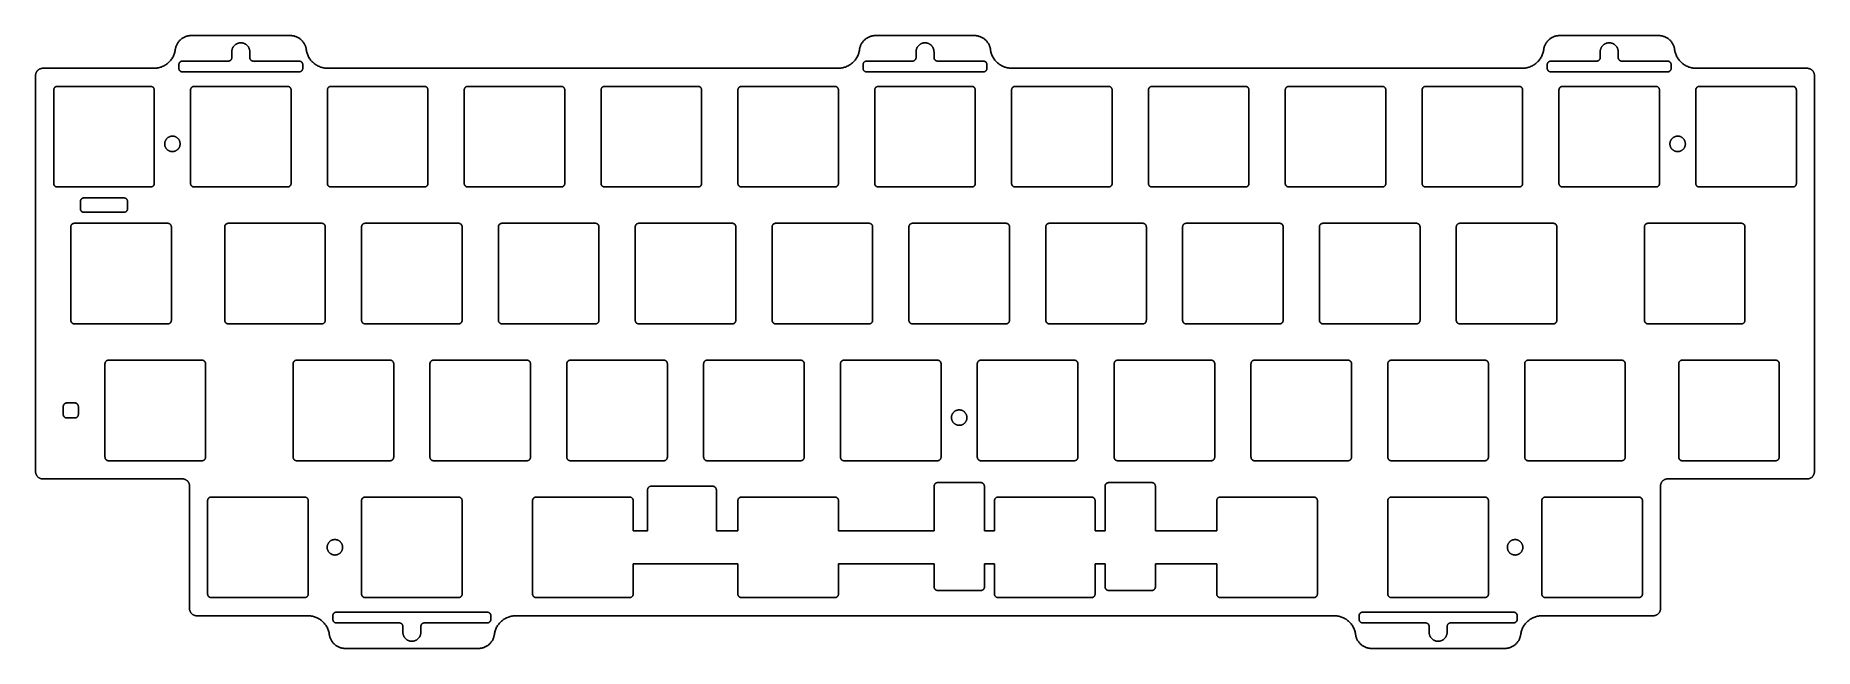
# Model space of a CAD drawing. Header units: millimetres. Extents: x -1688 to -1440, y 123 to 208.
import ezdxf

# ---------------------------------------------------------------- set-up
doc = ezdxf.new("R2010")
doc.units = ezdxf.units.MM
doc.layers.add('默认', color=7, linetype='Continuous', true_color=0xffffff)

msp = doc.modelspace()

# ---------------------------------------------------------------- linework, layer by layer
at = {"layer": '默认'}
for p, q in [((-1668.04, 204.01), (-1668.04, 203.51)), ((-1661.16, 204.51), (-1667.54, 204.51)), ((-1651.3, 204.51), (-1657.66, 204.51)), ((-1650.79, 203.51), (-1650.79, 204.01)), ((-1572.79, 204.01), (-1572.79, 203.51)), ((-1565.91, 204.51), (-1572.29, 204.51)), ((-1556.05, 204.51), (-1562.41, 204.51)), ((-1555.54, 203.51), (-1555.54, 204.01)), ((-1477.54, 204.01), (-1477.54, 203.51)), ((-1470.66, 204.51), (-1477.04, 204.51)), ((-1460.8, 204.51), (-1467.16, 204.51)), ((-1460.29, 203.51), (-1460.29, 204.01)), ((-1667.54, 203.01), (-1651.29, 203.01)), ((-1572.29, 203.01), (-1556.04, 203.01)), ((-1477.04, 203.01), (-1460.79, 203.01)), ((-1681.75, 184.97), (-1681.75, 183.97)), ((-1675.68, 185.47), (-1681.25, 185.47)), ((-1681.25, 183.47), (-1675.68, 183.47)), ((-1675.18, 183.97), (-1675.18, 184.97)), ((-1646.6, 126.82), (-1646.6, 127.32)), ((-1646.1, 127.82), (-1625.1, 127.82)), ((-1637.35, 126.32), (-1646.1, 126.32)), ((-1625.1, 126.32), (-1633.85, 126.32)), ((-1624.6, 127.32), (-1624.6, 126.82)), ((-1503.73, 126.82), (-1503.73, 127.32)), ((-1503.23, 127.82), (-1482.22, 127.82)), ((-1494.48, 126.32), (-1503.23, 126.32)), ((-1482.23, 126.32), (-1490.98, 126.32)), ((-1481.72, 127.32), (-1481.72, 126.82))]:
    msp.add_line(p, q, dxfattribs=at)
for points in [[(-1682.53, 156.94), (-1683.08, 156.94), (-1683.63, 156.94)], [(-1683.63, 154.84), (-1683.08, 154.84), (-1682.53, 154.84)], [(-1602.79, 144.84), (-1602.79, 139.14), (-1604.79, 139.14), (-1604.79, 143.34)], [(-1593.71, 145.34), (-1602.29, 145.34)], [(-1590.21, 139.14), (-1593.21, 139.14), (-1593.21, 144.84)], [(-1562.89, 139.14), (-1576.21, 139.14), (-1576.21, 143.34)], [(-1554.49, 139.14), (-1555.89, 139.14)], [(-1539.09, 139.14), (-1540.49, 139.14)], [(-1523.54, 139.14), (-1532.09, 139.14)], [(-1604.79, 130.34), (-1604.79, 134.54), (-1590.21, 134.54)], [(-1576.21, 130.34), (-1576.21, 134.54), (-1562.89, 134.54)], [(-1555.89, 134.54), (-1554.49, 134.54)], [(-1540.49, 134.54), (-1539.09, 134.54)], [(-1532.09, 134.54), (-1523.54, 134.54)]]:
    msp.add_lwpolyline(points, dxfattribs=at)
for points, weights in [([(-1668.53, 206.11), (-1668.26, 208.06), (-1666.3, 208.06)], [1, 0.752772652709, 1]), ([(-1652.53, 208.06), (-1650.56, 208.06), (-1650.3, 206.11)], [1, 0.752772652709, 1]), ([(-1573.28, 206.11), (-1573.01, 208.06), (-1571.05, 208.06)], [1, 0.752772652709, 1]), ([(-1557.28, 208.06), (-1555.31, 208.06), (-1555.05, 206.11)], [1, 0.752772652709, 1]), ([(-1478.03, 206.11), (-1477.76, 208.06), (-1475.8, 208.06)], [1, 0.752772652709, 1]), ([(-1462.03, 208.06), (-1460.06, 208.06), (-1459.8, 206.11)], [1, 0.752772652709, 1]), ([(-1671.5, 203.51), (-1668.88, 203.51), (-1668.53, 206.11)], [1, 0.752772652709, 1]), ([(-1650.3, 206.11), (-1649.95, 203.51), (-1647.33, 203.51)], [1, 0.752772652709, 1]), ([(-1576.25, 203.51), (-1573.63, 203.51), (-1573.28, 206.11)], [1, 0.752772652709, 1]), ([(-1555.05, 206.11), (-1554.7, 203.51), (-1552.08, 203.51)], [1, 0.752772652709, 1]), ([(-1481, 203.51), (-1478.38, 203.51), (-1478.03, 206.11)], [1, 0.752772652709, 1]), ([(-1459.8, 206.11), (-1459.45, 203.51), (-1456.83, 203.51)], [1, 0.752772652709, 1]), ([(-1687.98, 202.51), (-1687.98, 203.51), (-1686.98, 203.51)], [1, 0.707106781187, 1]), ([(-1667.54, 204.51), (-1668.04, 204.51), (-1668.04, 204.01)], [1, 0.707106781187, 1]), ([(-1668.04, 203.51), (-1668.04, 203.01), (-1667.54, 203.01)], [1, 0.707106781187, 1]), ([(-1660.66, 205.01), (-1660.66, 204.51), (-1661.16, 204.51)], [1, 0.707106781187, 1]), ([(-1657.66, 204.51), (-1658.16, 204.51), (-1658.16, 205.01)], [1, 0.707106781187, 1]), ([(-1651.29, 203.01), (-1650.79, 203.01), (-1650.79, 203.51)], [1, 0.707106781187, 1]), ([(-1572.29, 204.51), (-1572.79, 204.51), (-1572.79, 204.01)], [1, 0.707106781187, 1]), ([(-1572.79, 203.51), (-1572.79, 203.01), (-1572.29, 203.01)], [1, 0.707106781187, 1]), ([(-1565.41, 205.01), (-1565.41, 204.51), (-1565.91, 204.51)], [1, 0.707106781187, 1]), ([(-1562.41, 204.51), (-1562.91, 204.51), (-1562.91, 205.01)], [1, 0.707106781187, 1]), ([(-1556.04, 203.01), (-1555.54, 203.01), (-1555.54, 203.51)], [1, 0.707106781187, 1]), ([(-1477.04, 204.51), (-1477.54, 204.51), (-1477.54, 204.01)], [1, 0.707106781187, 1]), ([(-1477.54, 203.51), (-1477.54, 203.01), (-1477.04, 203.01)], [1, 0.707106781187, 1]), ([(-1470.16, 205.01), (-1470.16, 204.51), (-1470.66, 204.51)], [1, 0.707106781187, 1]), ([(-1467.16, 204.51), (-1467.66, 204.51), (-1467.66, 205.01)], [1, 0.707106781187, 1]), ([(-1460.79, 203.01), (-1460.29, 203.01), (-1460.29, 203.51)], [1, 0.707106781187, 1]), ([(-1441.34, 203.51), (-1440.34, 203.51), (-1440.34, 202.51)], [1, 0.707106781187, 1]), ([(-1684.96, 200.99), (-1685.46, 200.99), (-1685.46, 200.49)], [1, 0.707106781186, 1]), ([(-1671.46, 200.49), (-1671.46, 200.99), (-1671.96, 200.99)], [1, 0.707106781187, 1]), ([(-1665.91, 200.99), (-1666.41, 200.99), (-1666.41, 200.49)], [1, 0.707106781187, 1]), ([(-1652.41, 200.49), (-1652.41, 200.99), (-1652.91, 200.99)], [1, 0.707106781186, 1]), ([(-1646.86, 200.99), (-1647.36, 200.99), (-1647.36, 200.49)], [1, 0.707106781187, 1]), ([(-1633.36, 200.49), (-1633.36, 200.99), (-1633.86, 200.99)], [1, 0.707106781186, 1]), ([(-1627.81, 200.99), (-1628.31, 200.99), (-1628.31, 200.49)], [1, 0.707106781186, 1]), ([(-1614.31, 200.49), (-1614.31, 200.99), (-1614.81, 200.99)], [1, 0.707106781187, 1]), ([(-1608.76, 200.99), (-1609.26, 200.99), (-1609.26, 200.49)], [1, 0.707106781187, 1]), ([(-1595.26, 200.49), (-1595.26, 200.99), (-1595.76, 200.99)], [1, 0.707106781186, 1]), ([(-1589.71, 200.99), (-1590.21, 200.99), (-1590.21, 200.49)], [1, 0.707106781186, 1]), ([(-1576.21, 200.49), (-1576.21, 200.99), (-1576.71, 200.99)], [1, 0.707106781187, 1]), ([(-1570.66, 200.99), (-1571.16, 200.99), (-1571.16, 200.49)], [1, 0.707106781186, 1]), ([(-1557.16, 200.49), (-1557.16, 200.99), (-1557.66, 200.99)], [1, 0.707106781186, 1]), ([(-1551.61, 200.99), (-1552.11, 200.99), (-1552.11, 200.49)], [1, 0.707106781187, 1]), ([(-1538.11, 200.49), (-1538.11, 200.99), (-1538.61, 200.99)], [1, 0.707106781187, 1]), ([(-1532.56, 200.99), (-1533.06, 200.99), (-1533.06, 200.49)], [1, 0.707106781186, 1]), ([(-1519.06, 200.49), (-1519.06, 200.99), (-1519.56, 200.99)], [1, 0.707106781186, 1]), ([(-1513.51, 200.99), (-1514.01, 200.99), (-1514.01, 200.49)], [1, 0.707106781186, 1]), ([(-1500.01, 200.49), (-1500.01, 200.99), (-1500.51, 200.99)], [1, 0.707106781186, 1]), ([(-1494.46, 200.99), (-1494.96, 200.99), (-1494.96, 200.49)], [1, 0.707106781186, 1]), ([(-1480.96, 200.49), (-1480.96, 200.99), (-1481.46, 200.99)], [1, 0.707106781186, 1]), ([(-1475.41, 200.99), (-1475.91, 200.99), (-1475.91, 200.49)], [1, 0.707106781187, 1]), ([(-1461.91, 200.49), (-1461.91, 200.99), (-1462.41, 200.99)], [1, 0.707106781187, 1]), ([(-1456.36, 200.99), (-1456.86, 200.99), (-1456.86, 200.49)], [1, 0.707106781186, 1]), ([(-1442.86, 200.49), (-1442.86, 200.99), (-1443.36, 200.99)], [1, 0.707106781187, 1]), ([(-1685.46, 187.49), (-1685.46, 186.99), (-1684.96, 186.99)], [1, 0.707106781186, 1]), ([(-1671.96, 186.99), (-1671.46, 186.99), (-1671.46, 187.49)], [1, 0.707106781187, 1]), ([(-1666.41, 187.49), (-1666.41, 186.99), (-1665.91, 186.99)], [1, 0.707106781187, 1]), ([(-1652.91, 186.99), (-1652.41, 186.99), (-1652.41, 187.49)], [1, 0.707106781187, 1]), ([(-1647.36, 187.49), (-1647.36, 186.99), (-1646.86, 186.99)], [1, 0.707106781186, 1]), ([(-1633.86, 186.99), (-1633.36, 186.99), (-1633.36, 187.49)], [1, 0.707106781187, 1]), ([(-1628.31, 187.49), (-1628.31, 186.99), (-1627.81, 186.99)], [1, 0.707106781187, 1]), ([(-1614.81, 186.99), (-1614.31, 186.99), (-1614.31, 187.49)], [1, 0.707106781186, 1]), ([(-1609.26, 187.49), (-1609.26, 186.99), (-1608.76, 186.99)], [1, 0.707106781186, 1]), ([(-1595.76, 186.99), (-1595.26, 186.99), (-1595.26, 187.49)], [1, 0.707106781187, 1]), ([(-1590.21, 187.49), (-1590.21, 186.99), (-1589.71, 186.99)], [1, 0.707106781187, 1]), ([(-1576.71, 186.99), (-1576.21, 186.99), (-1576.21, 187.49)], [1, 0.707106781187, 1]), ([(-1571.16, 187.49), (-1571.16, 186.99), (-1570.66, 186.99)], [1, 0.707106781186, 1]), ([(-1557.66, 186.99), (-1557.16, 186.99), (-1557.16, 187.49)], [1, 0.707106781186, 1]), ([(-1552.11, 187.49), (-1552.11, 186.99), (-1551.61, 186.99)], [1, 0.707106781187, 1]), ([(-1538.61, 186.99), (-1538.11, 186.99), (-1538.11, 187.49)], [1, 0.707106781187, 1]), ([(-1533.06, 187.49), (-1533.06, 186.99), (-1532.56, 186.99)], [1, 0.707106781186, 1]), ([(-1519.56, 186.99), (-1519.06, 186.99), (-1519.06, 187.49)], [1, 0.707106781187, 1]), ([(-1514.01, 187.49), (-1514.01, 186.99), (-1513.51, 186.99)], [1, 0.707106781186, 1]), ([(-1500.51, 186.99), (-1500.01, 186.99), (-1500.01, 187.49)], [1, 0.707106781186, 1]), ([(-1494.96, 187.49), (-1494.96, 186.99), (-1494.46, 186.99)], [1, 0.707106781187, 1]), ([(-1481.46, 186.99), (-1480.96, 186.99), (-1480.96, 187.49)], [1, 0.707106781186, 1]), ([(-1475.91, 187.49), (-1475.91, 186.99), (-1475.41, 186.99)], [1, 0.707106781188, 1]), ([(-1462.41, 186.99), (-1461.91, 186.99), (-1461.91, 187.49)], [1, 0.707106781187, 1]), ([(-1456.86, 187.49), (-1456.86, 186.99), (-1456.36, 186.99)], [1, 0.707106781186, 1]), ([(-1443.36, 186.99), (-1442.86, 186.99), (-1442.86, 187.49)], [1, 0.707106781187, 1]), ([(-1681.25, 185.47), (-1681.75, 185.47), (-1681.75, 184.97)], [1, 0.707106781187, 1]), ([(-1681.75, 183.97), (-1681.75, 183.47), (-1681.25, 183.47)], [1, 0.707106781187, 1]), ([(-1675.18, 184.97), (-1675.18, 185.47), (-1675.68, 185.47)], [1, 0.707106781187, 1]), ([(-1675.68, 183.47), (-1675.18, 183.47), (-1675.18, 183.97)], [1, 0.707106781186, 1]), ([(-1682.58, 181.94), (-1683.08, 181.94), (-1683.08, 181.44)], [1, 0.707106781186, 1]), ([(-1669.08, 181.44), (-1669.08, 181.94), (-1669.58, 181.94)], [1, 0.707106781187, 1]), ([(-1661.15, 181.94), (-1661.65, 181.94), (-1661.65, 181.44)], [1, 0.707106781186, 1]), ([(-1647.65, 181.44), (-1647.65, 181.94), (-1648.15, 181.94)], [1, 0.707106781187, 1]), ([(-1642.1, 181.94), (-1642.6, 181.94), (-1642.6, 181.44)], [1, 0.707106781187, 1]), ([(-1628.6, 181.44), (-1628.6, 181.94), (-1629.1, 181.94)], [1, 0.707106781187, 1]), ([(-1623.05, 181.94), (-1623.55, 181.94), (-1623.55, 181.44)], [1, 0.707106781187, 1]), ([(-1609.55, 181.44), (-1609.55, 181.94), (-1610.05, 181.94)], [1, 0.707106781187, 1]), ([(-1604, 181.94), (-1604.5, 181.94), (-1604.5, 181.44)], [1, 0.707106781186, 1]), ([(-1590.5, 181.44), (-1590.5, 181.94), (-1591, 181.94)], [1, 0.707106781187, 1]), ([(-1584.95, 181.94), (-1585.45, 181.94), (-1585.45, 181.44)], [1, 0.707106781186, 1]), ([(-1571.45, 181.44), (-1571.45, 181.94), (-1571.95, 181.94)], [1, 0.707106781186, 1]), ([(-1565.9, 181.94), (-1566.4, 181.94), (-1566.4, 181.44)], [1, 0.707106781186, 1]), ([(-1552.4, 181.44), (-1552.4, 181.94), (-1552.9, 181.94)], [1, 0.707106781187, 1]), ([(-1546.85, 181.94), (-1547.35, 181.94), (-1547.35, 181.44)], [1, 0.707106781186, 1]), ([(-1533.35, 181.44), (-1533.35, 181.94), (-1533.85, 181.94)], [1, 0.707106781188, 1]), ([(-1527.8, 181.94), (-1528.3, 181.94), (-1528.3, 181.44)], [1, 0.707106781187, 1]), ([(-1514.3, 181.44), (-1514.3, 181.94), (-1514.8, 181.94)], [1, 0.707106781187, 1]), ([(-1508.75, 181.94), (-1509.25, 181.94), (-1509.25, 181.44)], [1, 0.707106781186, 1]), ([(-1495.25, 181.44), (-1495.25, 181.94), (-1495.75, 181.94)], [1, 0.707106781187, 1]), ([(-1489.7, 181.94), (-1490.2, 181.94), (-1490.2, 181.44)], [1, 0.707106781186, 1]), ([(-1476.2, 181.44), (-1476.2, 181.94), (-1476.7, 181.94)], [1, 0.707106781187, 1]), ([(-1463.51, 181.94), (-1464.01, 181.94), (-1464.01, 181.44)], [1, 0.707106781186, 1]), ([(-1450.01, 181.44), (-1450.01, 181.94), (-1450.51, 181.94)], [1, 0.707106781187, 1]), ([(-1683.08, 168.44), (-1683.08, 167.94), (-1682.58, 167.94)], [1, 0.707106781186, 1]), ([(-1669.58, 167.94), (-1669.08, 167.94), (-1669.08, 168.44)], [1, 0.707106781187, 1]), ([(-1661.65, 168.44), (-1661.65, 167.94), (-1661.15, 167.94)], [1, 0.707106781186, 1]), ([(-1648.15, 167.94), (-1647.65, 167.94), (-1647.65, 168.44)], [1, 0.707106781187, 1]), ([(-1642.6, 168.44), (-1642.6, 167.94), (-1642.1, 167.94)], [1, 0.707106781186, 1]), ([(-1629.1, 167.94), (-1628.6, 167.94), (-1628.6, 168.44)], [1, 0.707106781187, 1]), ([(-1623.55, 168.44), (-1623.55, 167.94), (-1623.05, 167.94)], [1, 0.707106781187, 1]), ([(-1610.05, 167.94), (-1609.55, 167.94), (-1609.55, 168.44)], [1, 0.707106781186, 1]), ([(-1604.5, 168.44), (-1604.5, 167.94), (-1604, 167.94)], [1, 0.707106781186, 1]), ([(-1591, 167.94), (-1590.5, 167.94), (-1590.5, 168.44)], [1, 0.707106781187, 1]), ([(-1585.45, 168.44), (-1585.45, 167.94), (-1584.95, 167.94)], [1, 0.707106781186, 1]), ([(-1571.95, 167.94), (-1571.45, 167.94), (-1571.45, 168.44)], [1, 0.707106781185, 1]), ([(-1566.4, 168.44), (-1566.4, 167.94), (-1565.9, 167.94)], [1, 0.707106781186, 1]), ([(-1552.9, 167.94), (-1552.4, 167.94), (-1552.4, 168.44)], [1, 0.707106781186, 1]), ([(-1547.35, 168.44), (-1547.35, 167.94), (-1546.85, 167.94)], [1, 0.707106781187, 1]), ([(-1533.85, 167.94), (-1533.35, 167.94), (-1533.35, 168.44)], [1, 0.707106781188, 1]), ([(-1528.3, 168.44), (-1528.3, 167.94), (-1527.8, 167.94)], [1, 0.707106781185, 1]), ([(-1514.8, 167.94), (-1514.3, 167.94), (-1514.3, 168.44)], [1, 0.707106781187, 1]), ([(-1509.25, 168.44), (-1509.25, 167.94), (-1508.75, 167.94)], [1, 0.707106781186, 1]), ([(-1495.75, 167.94), (-1495.25, 167.94), (-1495.25, 168.44)], [1, 0.707106781187, 1]), ([(-1490.2, 168.44), (-1490.2, 167.94), (-1489.7, 167.94)], [1, 0.707106781186, 1]), ([(-1476.7, 167.94), (-1476.2, 167.94), (-1476.2, 168.44)], [1, 0.707106781187, 1]), ([(-1464.01, 168.44), (-1464.01, 167.94), (-1463.51, 167.94)], [1, 0.707106781186, 1]), ([(-1450.51, 167.94), (-1450.01, 167.94), (-1450.01, 168.44)], [1, 0.707106781187, 1]), ([(-1677.82, 162.89), (-1678.32, 162.89), (-1678.32, 162.39)], [1, 0.707106781186, 1]), ([(-1664.32, 162.39), (-1664.32, 162.89), (-1664.82, 162.89)], [1, 0.707106781187, 1]), ([(-1651.63, 162.89), (-1652.13, 162.89), (-1652.13, 162.39)], [1, 0.707106781187, 1]), ([(-1638.13, 162.39), (-1638.13, 162.89), (-1638.63, 162.89)], [1, 0.707106781186, 1]), ([(-1632.58, 162.89), (-1633.08, 162.89), (-1633.08, 162.39)], [1, 0.707106781187, 1]), ([(-1619.08, 162.39), (-1619.08, 162.89), (-1619.58, 162.89)], [1, 0.707106781187, 1]), ([(-1613.53, 162.89), (-1614.03, 162.89), (-1614.03, 162.39)], [1, 0.707106781187, 1]), ([(-1600.03, 162.39), (-1600.03, 162.89), (-1600.53, 162.89)], [1, 0.707106781188, 1]), ([(-1594.48, 162.89), (-1594.98, 162.89), (-1594.98, 162.39)], [1, 0.707106781186, 1]), ([(-1580.98, 162.39), (-1580.98, 162.89), (-1581.48, 162.89)], [1, 0.707106781187, 1]), ([(-1575.43, 162.89), (-1575.93, 162.89), (-1575.93, 162.39)], [1, 0.707106781187, 1]), ([(-1561.93, 162.39), (-1561.93, 162.89), (-1562.43, 162.89)], [1, 0.707106781187, 1]), ([(-1556.38, 162.89), (-1556.88, 162.89), (-1556.88, 162.39)], [1, 0.707106781186, 1]), ([(-1542.88, 162.39), (-1542.88, 162.89), (-1543.38, 162.89)], [1, 0.707106781187, 1]), ([(-1537.33, 162.89), (-1537.83, 162.89), (-1537.83, 162.39)], [1, 0.707106781186, 1]), ([(-1523.83, 162.39), (-1523.83, 162.89), (-1524.33, 162.89)], [1, 0.707106781188, 1]), ([(-1518.28, 162.89), (-1518.78, 162.89), (-1518.78, 162.39)], [1, 0.707106781187, 1]), ([(-1504.78, 162.39), (-1504.78, 162.89), (-1505.28, 162.89)], [1, 0.707106781186, 1]), ([(-1499.23, 162.89), (-1499.73, 162.89), (-1499.73, 162.39)], [1, 0.707106781186, 1]), ([(-1485.73, 162.39), (-1485.73, 162.89), (-1486.23, 162.89)], [1, 0.707106781186, 1]), ([(-1480.18, 162.89), (-1480.68, 162.89), (-1480.68, 162.39)], [1, 0.707106781187, 1]), ([(-1466.68, 162.39), (-1466.68, 162.89), (-1467.18, 162.89)], [1, 0.707106781185, 1]), ([(-1458.74, 162.89), (-1459.24, 162.89), (-1459.24, 162.39)], [1, 0.707106781186, 1]), ([(-1445.24, 162.39), (-1445.24, 162.89), (-1445.74, 162.89)], [1, 0.707106781187, 1]), ([(-1683.63, 156.94), (-1684.13, 156.94), (-1684.13, 156.44)], [1, 0.707106781187, 1]), ([(-1682.03, 156.44), (-1682.03, 156.94), (-1682.53, 156.94)], [1, 0.707106781187, 1]), ([(-1684.13, 155.34), (-1684.13, 154.84), (-1683.63, 154.84)], [1, 0.707106781187, 1]), ([(-1682.53, 154.84), (-1682.03, 154.84), (-1682.03, 155.34)], [1, 0.707106781187, 1]), ([(-1678.32, 149.39), (-1678.32, 148.89), (-1677.82, 148.89)], [1, 0.707106781186, 1]), ([(-1664.82, 148.89), (-1664.32, 148.89), (-1664.32, 149.39)], [1, 0.707106781187, 1]), ([(-1652.13, 149.39), (-1652.13, 148.89), (-1651.63, 148.89)], [1, 0.707106781186, 1]), ([(-1638.63, 148.89), (-1638.13, 148.89), (-1638.13, 149.39)], [1, 0.707106781186, 1]), ([(-1633.08, 149.39), (-1633.08, 148.89), (-1632.58, 148.89)], [1, 0.707106781186, 1]), ([(-1619.58, 148.89), (-1619.08, 148.89), (-1619.08, 149.39)], [1, 0.707106781186, 1]), ([(-1614.03, 149.39), (-1614.03, 148.89), (-1613.53, 148.89)], [1, 0.707106781186, 1]), ([(-1600.53, 148.89), (-1600.03, 148.89), (-1600.03, 149.39)], [1, 0.707106781186, 1]), ([(-1594.98, 149.39), (-1594.98, 148.89), (-1594.48, 148.89)], [1, 0.707106781186, 1]), ([(-1581.48, 148.89), (-1580.98, 148.89), (-1580.98, 149.39)], [1, 0.707106781186, 1]), ([(-1575.93, 149.39), (-1575.93, 148.89), (-1575.43, 148.89)], [1, 0.707106781186, 1]), ([(-1562.43, 148.89), (-1561.93, 148.89), (-1561.93, 149.39)], [1, 0.707106781186, 1]), ([(-1556.88, 149.39), (-1556.88, 148.89), (-1556.38, 148.89)], [1, 0.707106781186, 1]), ([(-1543.38, 148.89), (-1542.88, 148.89), (-1542.88, 149.39)], [1, 0.707106781186, 1]), ([(-1537.83, 149.39), (-1537.83, 148.89), (-1537.33, 148.89)], [1, 0.707106781185, 1]), ([(-1524.33, 148.89), (-1523.83, 148.89), (-1523.83, 149.39)], [1, 0.707106781186, 1]), ([(-1518.78, 149.39), (-1518.78, 148.89), (-1518.28, 148.89)], [1, 0.707106781186, 1]), ([(-1505.28, 148.89), (-1504.78, 148.89), (-1504.78, 149.39)], [1, 0.707106781186, 1]), ([(-1499.73, 149.39), (-1499.73, 148.89), (-1499.23, 148.89)], [1, 0.707106781186, 1]), ([(-1486.23, 148.89), (-1485.73, 148.89), (-1485.73, 149.39)], [1, 0.707106781186, 1]), ([(-1480.68, 149.39), (-1480.68, 148.89), (-1480.18, 148.89)], [1, 0.707106781187, 1]), ([(-1467.18, 148.89), (-1466.68, 148.89), (-1466.68, 149.39)], [1, 0.707106781187, 1]), ([(-1459.24, 149.39), (-1459.24, 148.89), (-1458.74, 148.89)], [1, 0.707106781186, 1]), ([(-1445.74, 148.89), (-1445.24, 148.89), (-1445.24, 149.39)], [1, 0.707106781187, 1]), ([(-1686.98, 146.37), (-1687.98, 146.37), (-1687.98, 147.37)], [1, 0.707106781187, 1]), ([(-1666.55, 145.37), (-1666.55, 146.37), (-1667.55, 146.37)], [1, 0.707106781187, 1]), ([(-1460.77, 146.37), (-1461.77, 146.37), (-1461.77, 145.37)], [1, 0.707106781187, 1]), ([(-1440.34, 147.37), (-1440.34, 146.37), (-1441.34, 146.37)], [1, 0.707106781187, 1]), ([(-1663.53, 143.84), (-1664.03, 143.84), (-1664.03, 143.34)], [1, 0.707106781186, 1]), ([(-1650.03, 143.34), (-1650.03, 143.84), (-1650.53, 143.84)], [1, 0.707106781187, 1]), ([(-1642.1, 143.84), (-1642.6, 143.84), (-1642.6, 143.34)], [1, 0.707106781186, 1]), ([(-1628.6, 143.34), (-1628.6, 143.84), (-1629.1, 143.84)], [1, 0.707106781187, 1]), ([(-1618.29, 143.84), (-1618.79, 143.84), (-1618.79, 143.34)], [1, 0.707106781186, 1]), ([(-1604.79, 143.34), (-1604.79, 143.84), (-1605.29, 143.84)], [1, 0.707106781187, 1]), ([(-1602.29, 145.34), (-1602.79, 145.34), (-1602.79, 144.84)], [1, 0.707106781187, 1]), ([(-1593.21, 144.84), (-1593.21, 145.34), (-1593.71, 145.34)], [1, 0.707106781187, 1]), ([(-1589.71, 143.84), (-1590.21, 143.84), (-1590.21, 143.34)], [1, 0.707106781186, 1]), ([(-1576.21, 143.34), (-1576.21, 143.84), (-1576.71, 143.84)], [1, 0.707106781187, 1]), ([(-1562.39, 145.85), (-1562.89, 145.85), (-1562.89, 145.35)], [1, 0.707106781187, 1]), ([(-1553.99, 143.84), (-1554.49, 143.84), (-1554.49, 143.34)], [1, 0.707106781186, 1]), ([(-1540.49, 143.34), (-1540.49, 143.84), (-1540.99, 143.84)], [1, 0.707106781187, 1]), ([(-1532.09, 145.35), (-1532.09, 145.85), (-1532.59, 145.85)], [1, 0.707106781187, 1]), ([(-1523.04, 143.84), (-1523.54, 143.84), (-1523.54, 143.34)], [1, 0.707106781186, 1]), ([(-1509.54, 143.34), (-1509.54, 143.84), (-1510.04, 143.84)], [1, 0.707106781187, 1]), ([(-1499.23, 143.84), (-1499.73, 143.84), (-1499.73, 143.34)], [1, 0.707106781186, 1]), ([(-1485.73, 143.34), (-1485.73, 143.84), (-1486.23, 143.84)], [1, 0.707106781187, 1]), ([(-1477.79, 143.84), (-1478.29, 143.84), (-1478.29, 143.34)], [1, 0.707106781186, 1]), ([(-1464.29, 143.34), (-1464.29, 143.84), (-1464.79, 143.84)], [1, 0.707106781187, 1]), ([(-1562.89, 131.33), (-1562.89, 130.83), (-1562.39, 130.83)], [1, 0.707106781187, 1]), ([(-1556.39, 130.83), (-1555.89, 130.83), (-1555.89, 131.33)], [1, 0.707106781187, 1]), ([(-1539.09, 131.33), (-1539.09, 130.83), (-1538.59, 130.83)], [1, 0.707106781187, 1]), ([(-1532.6, 130.83), (-1532.1, 130.83), (-1532.09, 131.33)], [1, 0.707106781187, 1]), ([(-1664.03, 130.34), (-1664.03, 129.84), (-1663.53, 129.84)], [1, 0.707106781186, 1]), ([(-1650.53, 129.84), (-1650.03, 129.84), (-1650.03, 130.34)], [1, 0.707106781187, 1]), ([(-1642.6, 130.34), (-1642.6, 129.84), (-1642.1, 129.84)], [1, 0.707106781186, 1]), ([(-1629.1, 129.84), (-1628.6, 129.84), (-1628.6, 130.34)], [1, 0.707106781187, 1]), ([(-1618.79, 130.34), (-1618.79, 129.84), (-1618.29, 129.84)], [1, 0.707106781186, 1]), ([(-1605.29, 129.84), (-1604.79, 129.84), (-1604.79, 130.34)], [1, 0.707106781187, 1]), ([(-1590.21, 130.34), (-1590.21, 129.84), (-1589.71, 129.84)], [1, 0.707106781186, 1]), ([(-1576.71, 129.84), (-1576.21, 129.84), (-1576.21, 130.34)], [1, 0.707106781187, 1]), ([(-1554.49, 130.34), (-1554.49, 129.84), (-1553.99, 129.84)], [1, 0.707106781186, 1]), ([(-1540.99, 129.84), (-1540.49, 129.84), (-1540.49, 130.34)], [1, 0.707106781187, 1]), ([(-1523.54, 130.34), (-1523.54, 129.84), (-1523.04, 129.84)], [1, 0.707106781186, 1]), ([(-1510.04, 129.84), (-1509.54, 129.84), (-1509.54, 130.34)], [1, 0.707106781187, 1]), ([(-1499.73, 130.34), (-1499.73, 129.84), (-1499.23, 129.84)], [1, 0.707106781186, 1]), ([(-1486.23, 129.84), (-1485.73, 129.84), (-1485.73, 130.34)], [1, 0.707106781187, 1]), ([(-1478.29, 130.34), (-1478.29, 129.84), (-1477.79, 129.84)], [1, 0.707106781186, 1]), ([(-1464.79, 129.84), (-1464.29, 129.84), (-1464.29, 130.34)], [1, 0.707106781187, 1]), ([(-1665.55, 127.32), (-1666.55, 127.32), (-1666.55, 128.32)], [1, 0.707106781187, 1]), ([(-1647.09, 124.72), (-1647.44, 127.32), (-1650.07, 127.32)], [1, 0.752772652709, 1]), ([(-1646.6, 127.32), (-1646.6, 127.82), (-1646.1, 127.82)], [1, 0.707106781187, 1]), ([(-1646.1, 126.32), (-1646.6, 126.32), (-1646.6, 126.82)], [1, 0.707106781187, 1]), ([(-1636.85, 125.82), (-1636.85, 126.32), (-1637.35, 126.32)], [1, 0.707106781187, 1]), ([(-1633.85, 126.32), (-1634.35, 126.32), (-1634.35, 125.82)], [1, 0.707106781187, 1]), ([(-1625.1, 127.82), (-1624.6, 127.82), (-1624.6, 127.32)], [1, 0.707106781187, 1]), ([(-1621.13, 127.32), (-1623.76, 127.32), (-1624.11, 124.72)], [1, 0.752772652709, 1]), ([(-1504.22, 124.72), (-1504.57, 127.32), (-1507.19, 127.32)], [1, 0.752772652709, 1]), ([(-1503.73, 127.32), (-1503.73, 127.82), (-1503.23, 127.82)], [1, 0.707106781187, 1]), ([(-1503.23, 126.32), (-1503.73, 126.32), (-1503.73, 126.82)], [1, 0.707106781187, 1]), ([(-1493.98, 125.82), (-1493.98, 126.32), (-1494.48, 126.32)], [1, 0.707106781187, 1]), ([(-1490.98, 126.32), (-1491.48, 126.32), (-1491.48, 125.82)], [1, 0.707106781187, 1]), ([(-1482.22, 127.82), (-1481.72, 127.82), (-1481.72, 127.32)], [1, 0.707106781187, 1]), ([(-1478.26, 127.32), (-1480.88, 127.32), (-1481.23, 124.72)], [1, 0.752772652709, 1]), ([(-1461.77, 128.32), (-1461.77, 127.32), (-1462.77, 127.32)], [1, 0.707106781187, 1]), ([(-1644.87, 122.77), (-1646.83, 122.77), (-1647.09, 124.72)], [1, 0.752772652709, 1]), ([(-1624.11, 124.72), (-1624.37, 122.77), (-1626.34, 122.77)], [1, 0.752772652709, 1]), ([(-1501.99, 122.77), (-1503.96, 122.77), (-1504.22, 124.72)], [1, 0.752772652709, 1]), ([(-1481.23, 124.72), (-1481.49, 122.77), (-1483.46, 122.77)], [1, 0.752772652709, 1])]:
    msp.add_rational_spline(points, weights, degree=2, dxfattribs=at)
for points in [[(-1666.3, 208.06), (-1659.41, 208.06), (-1652.53, 208.06)], [(-1571.05, 208.06), (-1564.16, 208.06), (-1557.28, 208.06)], [(-1475.8, 208.06), (-1468.91, 208.06), (-1462.03, 208.06)], [(-1660.66, 205.81), (-1660.66, 205.41), (-1660.66, 205.01)], [(-1658.16, 205.01), (-1658.16, 205.41), (-1658.16, 205.81)], [(-1565.41, 205.81), (-1565.41, 205.41), (-1565.41, 205.01)], [(-1562.91, 205.01), (-1562.91, 205.41), (-1562.91, 205.81)], [(-1470.16, 205.81), (-1470.16, 205.41), (-1470.16, 205.01)], [(-1467.66, 205.01), (-1467.66, 205.41), (-1467.66, 205.81)], [(-1686.98, 203.51), (-1685.69, 203.51), (-1671.5, 203.51)], [(-1647.33, 203.51), (-1616.56, 203.51), (-1576.25, 203.51)], [(-1552.08, 203.51), (-1511.82, 203.51), (-1481, 203.51)], [(-1456.83, 203.51), (-1447.63, 203.51), (-1441.34, 203.51)], [(-1687.98, 147.37), (-1687.98, 174.94), (-1687.98, 202.51)], [(-1671.96, 200.99), (-1678.46, 200.99), (-1684.96, 200.99)], [(-1652.91, 200.99), (-1659.41, 200.99), (-1665.91, 200.99)], [(-1633.86, 200.99), (-1640.36, 200.99), (-1646.86, 200.99)], [(-1614.81, 200.99), (-1621.31, 200.99), (-1627.81, 200.99)], [(-1595.76, 200.99), (-1602.26, 200.99), (-1608.76, 200.99)], [(-1576.71, 200.99), (-1583.21, 200.99), (-1589.71, 200.99)], [(-1557.66, 200.99), (-1564.16, 200.99), (-1570.66, 200.99)], [(-1538.61, 200.99), (-1545.11, 200.99), (-1551.61, 200.99)], [(-1519.56, 200.99), (-1526.06, 200.99), (-1532.56, 200.99)], [(-1500.51, 200.99), (-1507.01, 200.99), (-1513.51, 200.99)], [(-1481.46, 200.99), (-1487.96, 200.99), (-1494.46, 200.99)], [(-1462.41, 200.99), (-1468.91, 200.99), (-1475.41, 200.99)], [(-1443.36, 200.99), (-1449.86, 200.99), (-1456.36, 200.99)], [(-1440.34, 202.51), (-1440.34, 174.94), (-1440.34, 147.37)], [(-1685.46, 200.49), (-1685.46, 193.99), (-1685.46, 187.49)], [(-1671.46, 187.49), (-1671.46, 193.99), (-1671.46, 200.49)], [(-1666.41, 200.49), (-1666.41, 193.99), (-1666.41, 187.49)], [(-1652.41, 187.49), (-1652.41, 193.99), (-1652.41, 200.49)], [(-1647.36, 200.49), (-1647.36, 193.99), (-1647.36, 187.49)], [(-1633.36, 187.49), (-1633.36, 193.99), (-1633.36, 200.49)], [(-1628.31, 200.49), (-1628.31, 193.99), (-1628.31, 187.49)], [(-1614.31, 187.49), (-1614.31, 193.99), (-1614.31, 200.49)], [(-1609.26, 200.49), (-1609.26, 193.99), (-1609.26, 187.49)], [(-1595.26, 187.49), (-1595.26, 193.99), (-1595.26, 200.49)], [(-1590.21, 200.49), (-1590.21, 193.99), (-1590.21, 187.49)], [(-1576.21, 187.49), (-1576.21, 193.99), (-1576.21, 200.49)], [(-1571.16, 200.49), (-1571.16, 193.99), (-1571.16, 187.49)], [(-1557.16, 187.49), (-1557.16, 193.99), (-1557.16, 200.49)], [(-1552.11, 200.49), (-1552.11, 193.99), (-1552.11, 187.49)], [(-1538.11, 187.49), (-1538.11, 193.99), (-1538.11, 200.49)], [(-1533.06, 200.49), (-1533.06, 193.99), (-1533.06, 187.49)], [(-1519.06, 187.49), (-1519.06, 193.99), (-1519.06, 200.49)], [(-1514.01, 200.49), (-1514.01, 193.99), (-1514.01, 187.49)], [(-1500.01, 187.49), (-1500.01, 193.99), (-1500.01, 200.49)], [(-1494.96, 200.49), (-1494.96, 193.99), (-1494.96, 187.49)], [(-1480.96, 187.49), (-1480.96, 193.99), (-1480.96, 200.49)], [(-1475.91, 200.49), (-1475.91, 193.99), (-1475.91, 187.49)], [(-1461.91, 187.49), (-1461.91, 193.99), (-1461.91, 200.49)], [(-1456.86, 200.49), (-1456.86, 193.99), (-1456.86, 187.49)], [(-1442.86, 187.49), (-1442.86, 193.99), (-1442.86, 200.49)], [(-1684.96, 186.99), (-1678.46, 186.99), (-1671.96, 186.99)], [(-1665.91, 186.99), (-1659.41, 186.99), (-1652.91, 186.99)], [(-1646.86, 186.99), (-1640.36, 186.99), (-1633.86, 186.99)], [(-1627.81, 186.99), (-1621.31, 186.99), (-1614.81, 186.99)], [(-1608.76, 186.99), (-1602.26, 186.99), (-1595.76, 186.99)], [(-1589.71, 186.99), (-1583.21, 186.99), (-1576.71, 186.99)], [(-1570.66, 186.99), (-1564.16, 186.99), (-1557.66, 186.99)], [(-1551.61, 186.99), (-1545.11, 186.99), (-1538.61, 186.99)], [(-1532.56, 186.99), (-1526.06, 186.99), (-1519.56, 186.99)], [(-1513.51, 186.99), (-1507.01, 186.99), (-1500.51, 186.99)], [(-1494.46, 186.99), (-1487.96, 186.99), (-1481.46, 186.99)], [(-1475.41, 186.99), (-1468.91, 186.99), (-1462.41, 186.99)], [(-1456.36, 186.99), (-1449.86, 186.99), (-1443.36, 186.99)], [(-1683.08, 181.44), (-1683.08, 174.94), (-1683.08, 168.44)], [(-1669.58, 181.94), (-1676.08, 181.94), (-1682.58, 181.94)], [(-1669.08, 168.44), (-1669.08, 174.94), (-1669.08, 181.44)], [(-1661.65, 181.44), (-1661.65, 174.94), (-1661.65, 168.44)], [(-1648.15, 181.94), (-1654.65, 181.94), (-1661.15, 181.94)], [(-1647.65, 168.44), (-1647.65, 174.94), (-1647.65, 181.44)], [(-1642.6, 181.44), (-1642.6, 174.94), (-1642.6, 168.44)], [(-1629.1, 181.94), (-1635.6, 181.94), (-1642.1, 181.94)], [(-1628.6, 168.44), (-1628.6, 174.94), (-1628.6, 181.44)], [(-1623.55, 181.44), (-1623.55, 174.94), (-1623.55, 168.44)], [(-1610.05, 181.94), (-1616.55, 181.94), (-1623.05, 181.94)], [(-1609.55, 168.44), (-1609.55, 174.94), (-1609.55, 181.44)], [(-1604.5, 181.44), (-1604.5, 174.94), (-1604.5, 168.44)], [(-1591, 181.94), (-1597.5, 181.94), (-1604, 181.94)], [(-1590.5, 168.44), (-1590.5, 174.94), (-1590.5, 181.44)], [(-1585.45, 181.44), (-1585.45, 174.94), (-1585.45, 168.44)], [(-1571.95, 181.94), (-1578.45, 181.94), (-1584.95, 181.94)], [(-1571.45, 168.44), (-1571.45, 174.94), (-1571.45, 181.44)], [(-1566.4, 181.44), (-1566.4, 174.94), (-1566.4, 168.44)], [(-1552.9, 181.94), (-1559.4, 181.94), (-1565.9, 181.94)], [(-1552.4, 168.44), (-1552.4, 174.94), (-1552.4, 181.44)], [(-1547.35, 181.44), (-1547.35, 174.94), (-1547.35, 168.44)], [(-1533.85, 181.94), (-1540.35, 181.94), (-1546.85, 181.94)], [(-1533.35, 168.44), (-1533.35, 174.94), (-1533.35, 181.44)], [(-1528.3, 181.44), (-1528.3, 174.94), (-1528.3, 168.44)], [(-1514.8, 181.94), (-1521.3, 181.94), (-1527.8, 181.94)], [(-1514.3, 168.44), (-1514.3, 174.94), (-1514.3, 181.44)], [(-1509.25, 181.44), (-1509.25, 174.94), (-1509.25, 168.44)], [(-1495.75, 181.94), (-1502.25, 181.94), (-1508.75, 181.94)], [(-1495.25, 168.44), (-1495.25, 174.94), (-1495.25, 181.44)], [(-1490.2, 181.44), (-1490.2, 174.94), (-1490.2, 168.44)], [(-1476.7, 181.94), (-1483.2, 181.94), (-1489.7, 181.94)], [(-1476.2, 168.44), (-1476.2, 174.94), (-1476.2, 181.44)], [(-1464.01, 181.44), (-1464.01, 174.94), (-1464.01, 168.44)], [(-1450.51, 181.94), (-1457.01, 181.94), (-1463.51, 181.94)], [(-1450.01, 168.44), (-1450.01, 174.94), (-1450.01, 181.44)], [(-1682.58, 167.94), (-1676.08, 167.94), (-1669.58, 167.94)], [(-1661.15, 167.94), (-1654.65, 167.94), (-1648.15, 167.94)], [(-1642.1, 167.94), (-1635.6, 167.94), (-1629.1, 167.94)], [(-1623.05, 167.94), (-1616.55, 167.94), (-1610.05, 167.94)], [(-1604, 167.94), (-1597.5, 167.94), (-1591, 167.94)], [(-1584.95, 167.94), (-1578.45, 167.94), (-1571.95, 167.94)], [(-1565.9, 167.94), (-1559.4, 167.94), (-1552.9, 167.94)], [(-1546.85, 167.94), (-1540.35, 167.94), (-1533.85, 167.94)], [(-1527.8, 167.94), (-1521.3, 167.94), (-1514.8, 167.94)], [(-1508.75, 167.94), (-1502.25, 167.94), (-1495.75, 167.94)], [(-1489.7, 167.94), (-1483.2, 167.94), (-1476.7, 167.94)], [(-1463.51, 167.94), (-1457.01, 167.94), (-1450.51, 167.94)], [(-1678.32, 162.39), (-1678.32, 155.89), (-1678.32, 149.39)], [(-1664.82, 162.89), (-1671.32, 162.89), (-1677.82, 162.89)], [(-1664.32, 149.39), (-1664.32, 155.89), (-1664.32, 162.39)], [(-1652.13, 162.39), (-1652.13, 155.89), (-1652.13, 149.39)], [(-1638.63, 162.89), (-1645.13, 162.89), (-1651.63, 162.89)], [(-1638.13, 149.39), (-1638.13, 155.89), (-1638.13, 162.39)], [(-1633.08, 162.39), (-1633.08, 155.89), (-1633.08, 149.39)], [(-1619.58, 162.89), (-1626.08, 162.89), (-1632.58, 162.89)], [(-1619.08, 149.39), (-1619.08, 155.89), (-1619.08, 162.39)], [(-1614.03, 162.39), (-1614.03, 155.89), (-1614.03, 149.39)], [(-1600.53, 162.89), (-1607.03, 162.89), (-1613.53, 162.89)], [(-1600.03, 149.39), (-1600.03, 155.89), (-1600.03, 162.39)], [(-1594.98, 162.39), (-1594.98, 155.89), (-1594.98, 149.39)], [(-1581.48, 162.89), (-1587.98, 162.89), (-1594.48, 162.89)], [(-1580.98, 149.39), (-1580.98, 155.89), (-1580.98, 162.39)], [(-1575.93, 162.39), (-1575.93, 155.89), (-1575.93, 149.39)], [(-1562.43, 162.89), (-1568.93, 162.89), (-1575.43, 162.89)], [(-1561.93, 149.39), (-1561.93, 155.89), (-1561.93, 162.39)], [(-1556.88, 162.39), (-1556.88, 155.89), (-1556.88, 149.39)], [(-1543.38, 162.89), (-1549.88, 162.89), (-1556.38, 162.89)], [(-1542.88, 149.39), (-1542.88, 155.89), (-1542.88, 162.39)], [(-1537.83, 162.39), (-1537.83, 155.89), (-1537.83, 149.39)], [(-1524.33, 162.89), (-1530.83, 162.89), (-1537.33, 162.89)], [(-1523.83, 149.39), (-1523.83, 155.89), (-1523.83, 162.39)], [(-1518.78, 162.39), (-1518.78, 155.89), (-1518.78, 149.39)], [(-1505.28, 162.89), (-1511.78, 162.89), (-1518.28, 162.89)], [(-1504.78, 149.39), (-1504.78, 155.89), (-1504.78, 162.39)], [(-1499.73, 162.39), (-1499.73, 155.89), (-1499.73, 149.39)], [(-1486.23, 162.89), (-1492.73, 162.89), (-1499.23, 162.89)], [(-1485.73, 149.39), (-1485.73, 155.89), (-1485.73, 162.39)], [(-1480.68, 162.39), (-1480.68, 155.89), (-1480.68, 149.39)], [(-1467.18, 162.89), (-1473.68, 162.89), (-1480.18, 162.89)], [(-1466.68, 149.39), (-1466.68, 155.89), (-1466.68, 162.39)], [(-1459.24, 162.39), (-1459.24, 155.89), (-1459.24, 149.39)], [(-1445.74, 162.89), (-1452.24, 162.89), (-1458.74, 162.89)], [(-1445.24, 149.39), (-1445.24, 155.89), (-1445.24, 162.39)], [(-1684.13, 156.44), (-1684.13, 155.89), (-1684.13, 155.34)], [(-1682.03, 155.34), (-1682.03, 155.89), (-1682.03, 156.44)], [(-1677.82, 148.89), (-1671.32, 148.89), (-1664.82, 148.89)], [(-1651.63, 148.89), (-1645.13, 148.89), (-1638.63, 148.89)], [(-1632.58, 148.89), (-1626.08, 148.89), (-1619.58, 148.89)], [(-1613.53, 148.89), (-1607.03, 148.89), (-1600.53, 148.89)], [(-1594.48, 148.89), (-1587.98, 148.89), (-1581.48, 148.89)], [(-1575.43, 148.89), (-1568.93, 148.89), (-1562.43, 148.89)], [(-1556.38, 148.89), (-1549.88, 148.89), (-1543.38, 148.89)], [(-1537.33, 148.89), (-1530.83, 148.89), (-1524.33, 148.89)], [(-1518.28, 148.89), (-1511.78, 148.89), (-1505.28, 148.89)], [(-1499.23, 148.89), (-1492.73, 148.89), (-1486.23, 148.89)], [(-1480.18, 148.89), (-1473.68, 148.89), (-1467.18, 148.89)], [(-1458.74, 148.89), (-1452.24, 148.89), (-1445.74, 148.89)], [(-1667.55, 146.37), (-1677.27, 146.37), (-1686.98, 146.37)], [(-1441.34, 146.37), (-1451.06, 146.37), (-1460.77, 146.37)], [(-1666.55, 128.32), (-1666.55, 136.85), (-1666.55, 145.37)], [(-1650.53, 143.84), (-1657.03, 143.84), (-1663.53, 143.84)], [(-1629.1, 143.84), (-1635.6, 143.84), (-1642.1, 143.84)], [(-1605.29, 143.84), (-1611.79, 143.84), (-1618.29, 143.84)], [(-1576.71, 143.84), (-1583.21, 143.84), (-1589.71, 143.84)], [(-1562.89, 145.35), (-1562.89, 142.25), (-1562.89, 139.14)], [(-1556.43, 145.85), (-1559.41, 145.85), (-1562.39, 145.85)], [(-1555.89, 139.14), (-1555.89, 142.23), (-1555.89, 145.32)], [(-1540.99, 143.84), (-1547.49, 143.84), (-1553.99, 143.84)], [(-1539.09, 145.32), (-1539.09, 142.23), (-1539.09, 139.14)], [(-1532.59, 145.85), (-1535.57, 145.85), (-1538.55, 145.85)], [(-1532.09, 139.14), (-1532.09, 142.25), (-1532.09, 145.35)], [(-1510.04, 143.84), (-1516.54, 143.84), (-1523.04, 143.84)], [(-1486.23, 143.84), (-1492.73, 143.84), (-1499.23, 143.84)], [(-1464.79, 143.84), (-1471.29, 143.84), (-1477.79, 143.84)], [(-1461.77, 145.37), (-1461.77, 136.85), (-1461.77, 128.32)], [(-1664.03, 143.34), (-1664.03, 136.84), (-1664.03, 130.34)], [(-1650.03, 130.34), (-1650.03, 136.84), (-1650.03, 143.34)], [(-1642.6, 143.34), (-1642.6, 136.84), (-1642.6, 130.34)], [(-1628.6, 130.34), (-1628.6, 136.84), (-1628.6, 143.34)], [(-1618.79, 143.34), (-1618.79, 136.84), (-1618.79, 130.34)], [(-1590.21, 143.34), (-1590.21, 141.24), (-1590.21, 139.14)], [(-1554.49, 143.34), (-1554.49, 141.24), (-1554.49, 139.14)], [(-1540.49, 139.14), (-1540.49, 141.24), (-1540.49, 143.34)], [(-1523.54, 143.34), (-1523.54, 141.24), (-1523.54, 139.14)], [(-1509.54, 130.34), (-1509.54, 136.84), (-1509.54, 143.34)], [(-1499.73, 143.34), (-1499.73, 136.84), (-1499.73, 130.34)], [(-1485.73, 130.34), (-1485.73, 136.84), (-1485.73, 143.34)], [(-1478.29, 143.34), (-1478.29, 136.84), (-1478.29, 130.34)], [(-1464.29, 130.34), (-1464.29, 136.84), (-1464.29, 143.34)], [(-1590.21, 134.54), (-1590.21, 132.44), (-1590.21, 130.34)], [(-1562.89, 134.54), (-1562.89, 132.94), (-1562.89, 131.33)], [(-1555.89, 131.33), (-1555.89, 132.94), (-1555.89, 134.54)], [(-1554.49, 134.54), (-1554.49, 132.44), (-1554.49, 130.34)], [(-1540.49, 130.34), (-1540.49, 132.44), (-1540.49, 134.54)], [(-1539.09, 134.54), (-1539.09, 132.94), (-1539.09, 131.33)], [(-1532.09, 131.33), (-1532.09, 132.94), (-1532.09, 134.54)], [(-1523.54, 134.54), (-1523.54, 132.44), (-1523.54, 130.34)], [(-1663.53, 129.84), (-1657.03, 129.84), (-1650.53, 129.84)], [(-1642.1, 129.84), (-1635.6, 129.84), (-1629.1, 129.84)], [(-1618.29, 129.84), (-1611.79, 129.84), (-1605.29, 129.84)], [(-1589.71, 129.84), (-1583.21, 129.84), (-1576.71, 129.84)], [(-1562.39, 130.83), (-1559.39, 130.83), (-1556.39, 130.83)], [(-1553.99, 129.84), (-1547.49, 129.84), (-1540.99, 129.84)], [(-1538.59, 130.83), (-1535.59, 130.83), (-1532.6, 130.83)], [(-1523.04, 129.84), (-1516.54, 129.84), (-1510.04, 129.84)], [(-1499.23, 129.84), (-1492.73, 129.84), (-1486.23, 129.84)], [(-1477.79, 129.84), (-1471.29, 129.84), (-1464.79, 129.84)], [(-1650.07, 127.32), (-1657.81, 127.32), (-1665.55, 127.32)], [(-1507.19, 127.32), (-1564.16, 127.32), (-1621.13, 127.32)], [(-1462.77, 127.32), (-1468.31, 127.32), (-1478.26, 127.32)], [(-1636.85, 125.02), (-1636.85, 125.42), (-1636.85, 125.82)], [(-1634.35, 125.82), (-1634.35, 125.42), (-1634.35, 125.02)], [(-1493.98, 125.02), (-1493.98, 125.42), (-1493.98, 125.82)], [(-1491.48, 125.82), (-1491.48, 125.42), (-1491.48, 125.02)], [(-1626.34, 122.77), (-1635.6, 122.77), (-1644.87, 122.77)], [(-1483.46, 122.77), (-1492.73, 122.77), (-1501.99, 122.77)]]:
    msp.add_open_spline(points, degree=2, dxfattribs=at)
for points, weights, knots in [([(-1658.16, 205.81), (-1658.16, 207.06), (-1659.41, 207.06), (-1660.66, 207.06), (-1660.66, 205.81)], [1, 0.707106803035, 1.0000000618, 0.707106824884, 1], [66.267903, 66.267903, 66.267903, 68.231399, 68.231399, 70.194895, 70.194895, 70.194895]), ([(-1562.91, 205.81), (-1562.91, 207.06), (-1564.16, 207.06), (-1565.41, 207.06), (-1565.41, 205.81)], [1, 0.707106803035, 1.0000000618, 0.707106824884, 1], [66.267903, 66.267903, 66.267903, 68.231399, 68.231399, 70.194895, 70.194895, 70.194895]), ([(-1467.66, 205.81), (-1467.66, 207.06), (-1468.91, 207.06), (-1470.16, 207.06), (-1470.16, 205.81)], [1, 0.707106803035, 1.0000000618, 0.707106824884, 1], [66.267903, 66.267903, 66.267903, 68.231399, 68.231399, 70.194895, 70.194895, 70.194895]), ([(-1650.79, 204.01), (-1650.79, 204.22), (-1650.94, 204.37), (-1651.09, 204.51), (-1651.3, 204.51)], [1, 0.923025282307, 1, 0.923025282307, 1], [87.1447501, 87.1447501, 87.1447501, 87.5396754, 87.5396754, 87.9346008, 87.9346008, 87.9346008]), ([(-1555.54, 204.01), (-1555.54, 204.22), (-1555.69, 204.37), (-1555.84, 204.51), (-1556.05, 204.51)], [1, 0.923025282307, 1, 0.923025282307, 1], [87.1447501, 87.1447501, 87.1447501, 87.5396754, 87.5396754, 87.9346008, 87.9346008, 87.9346008]), ([(-1460.29, 204.01), (-1460.29, 204.22), (-1460.44, 204.37), (-1460.59, 204.51), (-1460.8, 204.51)], [1, 0.923025282307, 1, 0.923025282307, 1], [87.1447501, 87.1447501, 87.1447501, 87.5396754, 87.5396754, 87.9346008, 87.9346008, 87.9346008]), ([(-1667.86, 192.99), (-1667.86, 194.07), (-1668.94, 194.07), (-1670.01, 194.07), (-1670.01, 192.99), (-1670.01, 191.92), (-1668.94, 191.92), (-1667.86, 191.92), (-1667.86, 192.99)], [1, 0.707106781187, 1, 0.707106781187, 1, 0.707106781187, 1, 0.707106781187, 1], [0, 0, 0, 1.688606, 1.688606, 3.377212, 3.377212, 5.065818, 5.065818, 6.754424, 6.754424, 6.754424]), ([(-1458.31, 192.99), (-1458.31, 194.07), (-1459.39, 194.07), (-1460.46, 194.07), (-1460.46, 192.99), (-1460.46, 191.92), (-1459.39, 191.92), (-1458.31, 191.92), (-1458.31, 192.99)], [1, 0.707106781187, 1, 0.707106781187, 1, 0.707106781187, 1, 0.707106781187, 1], [0, 0, 0, 1.688606, 1.688606, 3.377212, 3.377212, 5.065818, 5.065818, 6.754424, 6.754424, 6.754424]), ([(-1558.33, 154.89), (-1558.33, 155.97), (-1559.4, 155.97), (-1560.48, 155.97), (-1560.48, 154.89), (-1560.48, 153.82), (-1559.4, 153.82), (-1558.33, 153.82), (-1558.33, 154.89)], [1, 0.707106781187, 1, 0.707106781187, 1, 0.707106781187, 1, 0.707106781187, 1], [0, 0, 0, 1.688606, 1.688606, 3.377212, 3.377212, 5.065818, 5.065818, 6.754424, 6.754424, 6.754424]), ([(-1555.89, 145.32), (-1555.89, 145.55), (-1556.05, 145.7), (-1556.21, 145.86), (-1556.43, 145.85)], [1, 0.916284998338, 1, 0.916284998338, 1], [1968.1168737, 1968.1168737, 1968.1168737, 1968.5419721, 1968.5419721, 1968.9670704, 1968.9670704, 1968.9670704]), ([(-1538.55, 145.85), (-1538.78, 145.86), (-1538.94, 145.7), (-1539.1, 145.55), (-1539.09, 145.32)], [1, 0.916284998338, 1, 0.916284998338, 1], [1931.9306075, 1931.9306075, 1931.9306075, 1932.3557059, 1932.3557059, 1932.7808043, 1932.7808043, 1932.7808043]), ([(-1645.24, 136.84), (-1645.24, 137.92), (-1646.32, 137.92), (-1647.39, 137.92), (-1647.39, 136.84), (-1647.39, 135.77), (-1646.32, 135.77), (-1645.24, 135.77), (-1645.24, 136.84)], [1, 0.707106781187, 1, 0.707106781187, 1, 0.707106781187, 1, 0.707106781187, 1], [0, 0, 0, 1.688606, 1.688606, 3.377212, 3.377212, 5.065818, 5.065818, 6.754424, 6.754424, 6.754424]), ([(-1480.94, 136.84), (-1480.94, 137.92), (-1482.01, 137.92), (-1483.09, 137.92), (-1483.09, 136.84), (-1483.09, 135.77), (-1482.01, 135.77), (-1480.94, 135.77), (-1480.94, 136.84)], [1, 0.707106781187, 1, 0.707106781187, 1, 0.707106781187, 1, 0.707106781187, 1], [0, 0, 0, 1.688606, 1.688606, 3.377212, 3.377212, 5.065818, 5.065818, 6.754424, 6.754424, 6.754424]), ([(-1624.6, 126.82), (-1624.6, 126.61), (-1624.75, 126.47), (-1624.89, 126.32), (-1625.1, 126.32)], [1, 0.923025282307, 1, 0.923025282307, 1], [87.1447501, 87.1447501, 87.1447501, 87.5396754, 87.5396754, 87.9346008, 87.9346008, 87.9346008]), ([(-1481.72, 126.82), (-1481.72, 126.61), (-1481.87, 126.47), (-1482.02, 126.32), (-1482.23, 126.32)], [1, 0.923025282307, 1, 0.923025282307, 1], [87.1447501, 87.1447501, 87.1447501, 87.5396754, 87.5396754, 87.9346008, 87.9346008, 87.9346008]), ([(-1634.35, 125.02), (-1634.35, 123.77), (-1635.6, 123.77), (-1636.85, 123.77), (-1636.85, 125.02)], [1, 0.707106803035, 1.0000000618, 0.707106824884, 1], [66.267903, 66.267903, 66.267903, 68.231399, 68.231399, 70.194895, 70.194895, 70.194895]), ([(-1491.48, 125.02), (-1491.48, 123.77), (-1492.73, 123.77), (-1493.98, 123.77), (-1493.98, 125.02)], [1, 0.707106803035, 1.0000000618, 0.707106824884, 1], [66.267903, 66.267903, 66.267903, 68.231399, 68.231399, 70.194895, 70.194895, 70.194895])]:
    msp.add_rational_spline(points, weights, degree=2, knots=knots, dxfattribs=at)

doc.saveas('drawing.dxf')
